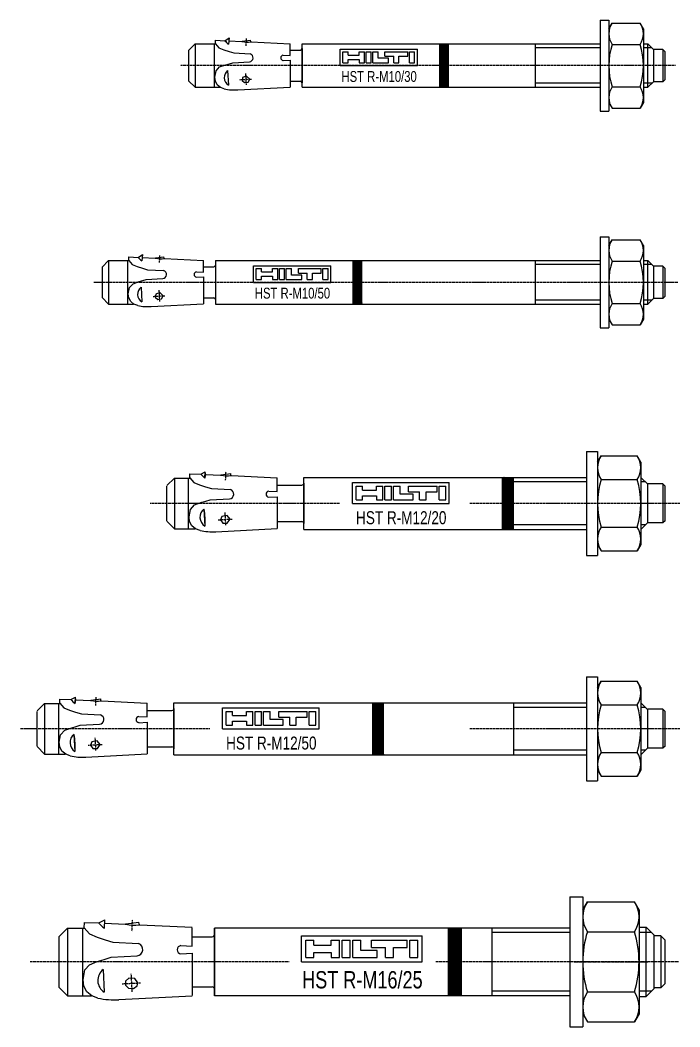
# Model space of a CAD drawing. Header units: millimetres. Extents: x 296 to 4896, y 152 to 3333.
# Drawn here: x 4160.1 to 4312.4, y 1533.7 to 1766 of the extents above; entities that cross this region are included whole.
import ezdxf
from ezdxf.enums import TextEntityAlignment as Align

# ---------------------------------------------------------------- set-up
doc = ezdxf.new("R2010")
doc.units = ezdxf.units.MM
doc.linetypes.add('CENTERLI', pattern=[1, 0.75, -0.0625, 0.125, -0.0625])
doc.linetypes.add('DASHED', pattern=[0.25, 0.15625, -0.09375])
for name, color, linetype in [('1', 1, 'DASHED'), ('10', 1, 'Continuous'), ('2', 3, 'Continuous'), ('3', 4, 'Continuous'), ('4', 2, 'Continuous'), ('951', 1, 'Continuous')]:
    doc.layers.add(name, color=color, linetype=linetype)
doc.styles.get("Standard").update_dxf_attribs({"font": 'arial.ttf'})

# ---------------------------------------------------------------- blocks, each defined once
blk = doc.blocks.new('HST R-M10-30')
at = {"layer": '1'}
for p, q in [((-96.71, 4.57), (-96.64, 6.23)), ((2.39, 0), (-111.91, 0)), ((-96.87, -1.78), (-96.73, -4.41)), ((-98.18, -3.24), (-95.45, -3.1))]:
    blk.add_line(p, q, dxfattribs=at)
at = {"layer": '1', "linetype": 'Continuous'}
blk.add_arc((-96.34, 11.79), 6.36, 258.4927, 276.2076, dxfattribs=at)
at = {"layer": '10'}
for p, q in [((-75.02, 0), (-75.02, 3.84)), ((-75.02, 3.84), (-57.18, 3.84)), ((-74.38, 0.64), (-74.38, 3.2)), ((-74.38, 3.2), (-73.18, 3.2)), ((-73.18, 2.45), (-73.18, 3.2)), ((-73.18, 2.45), (-70.62, 2.45)), ((-70.62, 3.2), (-69.41, 3.2)), ((-70.62, 2.45), (-70.62, 3.2)), ((-69.41, 0.64), (-69.41, 3.2)), ((-69.03, 3.2), (-67.83, 3.2)), ((-69.03, 0.64), (-69.03, 3.2)), ((-67.83, 0.64), (-67.83, 3.2)), ((-67.45, 3.2), (-66.25, 3.2)), ((-67.45, 0.64), (-67.45, 3.2)), ((-66.25, 1.69), (-66.25, 3.2)), ((-64.67, 3.2), (-59.4, 3.2)), ((-64.67, 2.15), (-64.67, 3.2)), ((-59.4, 2.15), (-59.4, 3.2)), ((-59.02, 3.2), (-57.82, 3.2)), ((-59.02, 0.64), (-59.02, 3.2)), ((-57.82, 0.64), (-57.82, 3.2)), ((-57.18, 0), (-57.18, 3.84)), ((-74.38, 0.64), (-73.18, 0.64)), ((-73.18, 0.64), (-73.18, 1.39)), ((-73.18, 1.39), (-70.62, 1.39)), ((-70.62, 1.39), (-70.62, 0.64)), ((-70.62, 0.64), (-69.41, 0.64)), ((-69.03, 0.64), (-67.83, 0.64)), ((-67.45, 0.64), (-63.84, 0.64)), ((-63.84, 1.69), (-66.25, 1.69)), ((-64.67, 2.15), (-62.63, 2.15)), ((-63.84, 0.64), (-63.84, 1.69)), ((-62.63, 0.64), (-62.63, 2.15)), ((-62.63, 0.64), (-61.43, 0.64)), ((-61.43, 0.64), (-61.43, 2.15)), ((-61.43, 2.15), (-59.4, 2.15)), ((-59.02, 0.64), (-57.82, 0.64)), ((-75.02, 0), (-57.18, 0))]:
    blk.add_line(p, q, dxfattribs=at)
at = {"layer": '2'}
for p, q in [((-14.98, 10.5), (-12.98, 10.5)), ((-14.98, 10.5), (-14.98, -10.5)), ((-12.98, 10.5), (-12.98, -10.5)), ((-12.98, 8.5), (-12.22, 9.82)), ((-12.22, 9.82), (-5.74, 9.82)), ((-4.98, 8.5), (-5.74, 9.82)), ((-4.98, 8.5), (-4.98, -8.5)), ((-108.5, 5), (-110, 3.5)), ((-108.5, 5), (-108.5, -5)), ((-108.5, 5), (-103.79, 5)), ((-104.01, -5), (-104.01, 5)), ((-103.81, 5.03), (-103.77, 5.85)), ((-103.77, 5.85), (-101.62, 5.75)), ((-101.62, 5.75), (-100.63, 6.41)), ((-100.63, 6.41), (-100.79, 4.96)), ((-100.71, 5.71), (-97.73, 5.57)), ((-97.61, 5.64), (-95.71, 5.88)), ((-95.67, 5.58), (-95.71, 5.88)), ((-95.55, 5.47), (-86.53, 5.05)), ((-86.53, 2.33), (-86.53, 5.03)), ((-83.8, 5), (-14.98, 5)), ((-83.8, -5), (-83.8, 5)), ((-52, -5), (-52, 5)), ((-50, -5), (-50, 5)), ((-30, 5), (-30, -5)), ((-12.22, 4.91), (-5.74, 4.91)), ((-4.98, 5), (-3.98, 5)), ((-3.98, 5), (-2.6, 3.62)), ((-3.98, -5), (-3.98, 5)), ((-110, 3.5), (-110, -3.5)), ((-99.53, 2.92), (-95.77, 2.72)), ((-88.21, 2.41), (-86.53, 2.33)), ((-86.53, 3.6), (-84.18, 3.6)), ((-83.8, 3.99), (-83.8, -3.99)), ((-0.5, 3.7), (-2.6, 3.7)), ((-2.6, -3.62), (-2.6, 3.62)), ((-0.5, 3.7), (-0.5, -3.7)), ((-0.5, 3.7), (0, 3.2)), ((0, -3.2), (0, 3.2)), ((-99.78, 0.68), (-95.96, 0.88)), ((-88.21, 1.19), (-86.53, 1.28)), ((-86.53, 1.28), (-86.53, -4.96)), ((-100.99, -1.13), (-100.82, -4.48)), ((-110, -3.5), (-108.5, -5)), ((-86.53, -3.6), (-84.18, -3.6)), ((-3.98, -5), (-2.6, -3.62)), ((-0.5, -3.7), (-2.6, -3.7)), ((0, -3.2), (-0.5, -3.7)), ((-108.5, -5), (-102.71, -5)), ((-98.65, -5.59), (-86.53, -4.96)), ((-83.8, -5), (-14.98, -5)), ((-12.22, -4.91), (-5.74, -4.91)), ((-4.98, -5), (-3.98, -5)), ((-12.98, -8.5), (-12.22, -9.82)), ((-4.98, -8.5), (-5.74, -9.82)), ((-14.98, -10.5), (-12.98, -10.5)), ((-12.22, -9.82), (-5.74, -9.82))]:
    blk.add_line(p, q, dxfattribs=at)
for points in [[(-103.81, 5.03), (-103.01, 4.14), (-101.88, 3.65), (-100.68, 3.28), (-99.53, 2.92)], [(-103.94, -2.64), (-103.67, -1.2), (-102.84, -0.31), (-101.44, 0.2), (-100.6, 0.44), (-99.78, 0.68)], [(-101.76, -5.37), (-102.64, -5.04), (-103.38, -4.42), (-103.82, -3.58), (-103.94, -2.64)]]:
    blk.add_lwpolyline(points, dxfattribs=at)
blk.add_lwpolyline([(-95.89, -3.12), (-96.63, -2.39), (-97.57, -2.77), (-97.66, -3.42), (-97.09, -3.91), (-96.25, -3.79)], close=True, dxfattribs=at)
for centre, radius, start, end in [((-8.64, 7.36), 4.34, 145.5615, 214.4385), ((-9.32, 7.36), 4.34, 325.5615, 34.4385), ((-97.79, 9), 5.03, 220.2631, 233.3507), ((-97.72, 5.69), 0.126, 267.3502, 334.0901), ((-95.55, 5.59), 0.126, 187.3502, 267.3502), ((3.24, 0), 16.22, 162.383, 197.617), ((-21.2, 0), 16.22, 342.383, 17.617), ((-96.06, 1.82), 0.945, 276.1253, 72.1482), ((-88.12, 1.8), 0.618, 98.5979, 261.4021), ((-84.18, 3.99), 0.383, 270, 0), ((-99.73, -2.74), 2.05, 128.033, 237.967), ((-84.18, -3.99), 0.383, 0, 90), ((-99.31, 6.89), 12.5, 258.7007, 273), ((-8.64, -7.36), 4.34, 145.5615, 214.4385), ((-9.32, -7.36), 4.34, 325.5615, 34.4385)]:
    blk.add_arc(centre, radius, start, end, dxfattribs=at)
at = {"layer": '4'}
for p, q in [((-50, 5), (-52, 3)), ((-52, 3.14), (-50.14, 5)), ((-50.29, 5), (-52, 3.29)), ((-52, 3.43), (-50.43, 5)), ((-50.57, 5), (-52, 3.57)), ((-52, 3.71), (-50.71, 5)), ((-50.85, 5), (-52, 3.85)), ((-52, 3.99), (-50.99, 5)), ((-51.13, 5), (-52, 4.13)), ((-52, 4.28), (-51.28, 5)), ((-51.42, 5), (-52, 4.42)), ((-52, 4.56), (-51.56, 5)), ((-51.7, 5), (-52, 4.7)), ((-52, 4.84), (-51.84, 5)), ((-51.98, 5), (-52, 4.98)), ((-52, 2.86), (-50, 4.86)), ((-50, 4.72), (-52, 2.72)), ((-52, 2.58), (-50, 4.58)), ((-50, 4.44), (-52, 2.44)), ((-52, 2.3), (-50, 4.3)), ((-50, 4.15), (-52, 2.15)), ((-52, 2.01), (-50, 4.01)), ((-50, 3.87), (-52, 1.87)), ((-52, 1.73), (-50, 3.73)), ((-50, 3.59), (-52, 1.59)), ((-52, 1.45), (-50, 3.45)), ((-50, 3.31), (-52, 1.31)), ((-52, 1.16), (-50, 3.16)), ((-50, 3.02), (-52, 1.02)), ((-52, 0.88), (-50, 2.88)), ((-50, 2.74), (-52, 0.74)), ((-52, 0.6), (-50, 2.6)), ((-50, 2.46), (-52, 0.46)), ((-52, 0.32), (-50, 2.32)), ((-50, 2.17), (-52, 0.17)), ((-52, 0.03), (-50, 2.03)), ((-50, 1.89), (-52, -0.11)), ((-52, -0.25), (-50, 1.75)), ((-50, 1.61), (-52, -0.39)), ((-52, -0.53), (-50, 1.47)), ((-50, 1.33), (-52, -0.67)), ((-52, -0.82), (-50, 1.18)), ((-50, 1.04), (-52, -0.96)), ((-52, -1.1), (-50, 0.9)), ((-50, 0.76), (-52, -1.24)), ((-52, -1.38), (-50, 0.62)), ((-50, 0.48), (-52, -1.52)), ((-52, -1.66), (-50, 0.34)), ((-50, 0.19), (-52, -1.81)), ((-52, -1.95), (-50, 0.05)), ((-50, -0.09), (-52, -2.09)), ((-52, -2.23), (-50, -0.23)), ((-50, -0.37), (-52, -2.37)), ((-52, -2.51), (-50, -0.51)), ((-50, -0.65), (-52, -2.65)), ((-52, -2.8), (-50, -0.8)), ((-50, -0.94), (-52, -2.94)), ((-52, -3.08), (-50, -1.08)), ((-50, -1.22), (-52, -3.22)), ((-52, -3.36), (-50, -1.36)), ((-50, -1.5), (-52, -3.5)), ((-52, -3.64), (-50, -1.64)), ((-50, -1.79), (-52, -3.79)), ((-52, -3.93), (-50, -1.93)), ((-50, -2.07), (-52, -4.07)), ((-52, -4.21), (-50, -2.21)), ((-50, -2.35), (-52, -4.35)), ((-52, -4.49), (-50, -2.49)), ((-50, -2.63), (-52, -4.63)), ((-52, -4.78), (-50, -2.78)), ((-50, -2.92), (-52, -4.92)), ((-51.94, -5), (-50, -3.06)), ((-50, -3.2), (-51.8, -5)), ((-51.66, -5), (-50, -3.34)), ((-50, -3.48), (-51.52, -5)), ((-51.38, -5), (-50, -3.62)), ((-50, -3.76), (-51.24, -5)), ((-51.09, -5), (-50, -3.91)), ((-50, -4.05), (-50.95, -5)), ((-50.81, -5), (-50, -4.19)), ((-50, -4.33), (-50.67, -5)), ((-50.53, -5), (-50, -4.47)), ((-50, -4.61), (-50.39, -5)), ((-50.25, -5), (-50, -4.75)), ((-50, -4.9), (-50.1, -5))]:
    blk.add_line(p, q, dxfattribs=at)
at = {"layer": '951'}
for p, q in [((-14.98, 4.08), (-30, 4.08)), ((-3.06, 4.08), (-4.98, 4.08)), ((-14.98, -4.08), (-30, -4.08)), ((-3.06, -4.08), (-4.98, -4.08))]:
    blk.add_line(p, q, dxfattribs=at)
at = {"layer": '3', "width": 0.746789}
blk.add_text('HST R-M10/30', height=2.5, dxfattribs=at).set_placement((-66.02, -3.75), align=Align.CENTER)
blk = doc.blocks.new('HST R-M10-50')
at = {"layer": '1'}
for p, q in [((-116.71, 4.57), (-116.64, 6.23)), ((2.99, 0), (-131.91, 0)), ((-116.87, -1.78), (-116.73, -4.41)), ((-118.18, -3.24), (-115.45, -3.1))]:
    blk.add_line(p, q, dxfattribs=at)
at = {"layer": '1', "linetype": 'Continuous'}
blk.add_arc((-116.34, 11.79), 6.36, 258.4927, 276.2076, dxfattribs=at)
at = {"layer": '10'}
for p, q in [((-95.02, 0), (-95.02, 3.84)), ((-95.02, 3.84), (-77.18, 3.84)), ((-94.38, 0.64), (-94.38, 3.2)), ((-94.38, 3.2), (-93.18, 3.2)), ((-93.18, 2.45), (-93.18, 3.2)), ((-93.18, 2.45), (-90.62, 2.45)), ((-90.62, 3.2), (-89.41, 3.2)), ((-90.62, 2.45), (-90.62, 3.2)), ((-89.41, 0.64), (-89.41, 3.2)), ((-89.03, 3.2), (-87.83, 3.2)), ((-89.03, 0.64), (-89.03, 3.2)), ((-87.83, 0.64), (-87.83, 3.2)), ((-87.45, 3.2), (-86.25, 3.2)), ((-87.45, 0.64), (-87.45, 3.2)), ((-86.25, 1.69), (-86.25, 3.2)), ((-84.67, 3.2), (-79.4, 3.2)), ((-84.67, 2.15), (-84.67, 3.2)), ((-79.4, 2.15), (-79.4, 3.2)), ((-79.02, 3.2), (-77.82, 3.2)), ((-79.02, 0.64), (-79.02, 3.2)), ((-77.82, 0.64), (-77.82, 3.2)), ((-77.18, 0), (-77.18, 3.84)), ((-95.02, 0), (-77.18, 0)), ((-94.38, 0.64), (-93.18, 0.64)), ((-93.18, 0.64), (-93.18, 1.39)), ((-93.18, 1.39), (-90.62, 1.39)), ((-90.62, 1.39), (-90.62, 0.64)), ((-90.62, 0.64), (-89.41, 0.64)), ((-89.03, 0.64), (-87.83, 0.64)), ((-87.45, 0.64), (-83.84, 0.64)), ((-83.84, 1.69), (-86.25, 1.69)), ((-84.67, 2.15), (-82.63, 2.15)), ((-83.84, 0.64), (-83.84, 1.69)), ((-82.63, 0.64), (-82.63, 2.15)), ((-82.63, 0.64), (-81.43, 0.64)), ((-81.43, 0.64), (-81.43, 2.15)), ((-81.43, 2.15), (-79.4, 2.15)), ((-79.02, 0.64), (-77.82, 0.64))]:
    blk.add_line(p, q, dxfattribs=at)
at = {"layer": '2'}
for p, q in [((-14.98, 10.5), (-12.98, 10.5)), ((-14.98, 10.5), (-14.98, -10.5)), ((-12.98, 10.5), (-12.98, -10.5)), ((-12.98, 8.5), (-12.22, 9.82)), ((-12.22, 9.82), (-5.74, 9.82)), ((-4.98, 8.5), (-5.74, 9.82)), ((-4.98, 8.5), (-4.98, -8.5)), ((-128.5, 5), (-130, 3.5)), ((-128.5, 5), (-128.5, -5)), ((-128.5, 5), (-123.79, 5)), ((-124.01, -5), (-124.01, 5)), ((-123.81, 5.03), (-123.77, 5.85)), ((-123.77, 5.85), (-121.62, 5.75)), ((-121.62, 5.75), (-120.63, 6.41)), ((-120.63, 6.41), (-120.79, 4.96)), ((-120.71, 5.71), (-117.73, 5.57)), ((-117.61, 5.64), (-115.71, 5.88)), ((-115.67, 5.58), (-115.71, 5.88)), ((-115.55, 5.47), (-106.53, 5.05)), ((-106.53, 2.33), (-106.53, 5.03)), ((-103.8, 5), (-14.98, 5)), ((-103.8, 5), (-103.8, -5)), ((-72, -5), (-72, 5)), ((-70, -5), (-70, 5)), ((-30, 5), (-30, -5)), ((-12.22, 4.91), (-5.74, 4.91)), ((-4.98, 5), (-3.98, 5)), ((-3.98, 5), (-2.6, 3.62)), ((-3.98, -5), (-3.98, 5)), ((-130, 3.5), (-130, -3.5)), ((-119.53, 2.92), (-115.77, 2.72)), ((-108.21, 2.41), (-106.53, 2.33)), ((-106.53, 3.6), (-104.18, 3.6)), ((-0.5, 3.7), (-2.6, 3.7)), ((-2.6, -3.62), (-2.6, 3.62)), ((-0.5, 3.7), (-0.5, -3.7)), ((-0.5, 3.7), (0, 3.2)), ((0, -3.2), (0, 3.2)), ((-119.78, 0.68), (-115.96, 0.88)), ((-108.21, 1.19), (-106.53, 1.28)), ((-106.53, 1.28), (-106.53, -4.96)), ((-120.99, -1.13), (-120.82, -4.48)), ((-130, -3.5), (-128.5, -5)), ((-106.53, -3.6), (-104.18, -3.6)), ((-3.98, -5), (-2.6, -3.62)), ((-0.5, -3.7), (-2.6, -3.7)), ((0, -3.2), (-0.5, -3.7)), ((-128.5, -5), (-122.71, -5)), ((-118.65, -5.59), (-106.53, -4.96)), ((-103.8, -5), (-14.98, -5)), ((-12.22, -4.91), (-5.74, -4.91)), ((-4.98, -5), (-3.98, -5)), ((-12.98, -8.5), (-12.22, -9.82)), ((-4.98, -8.5), (-5.74, -9.82)), ((-14.98, -10.5), (-12.98, -10.5)), ((-12.22, -9.82), (-5.74, -9.82))]:
    blk.add_line(p, q, dxfattribs=at)
for points in [[(-123.81, 5.03), (-123.01, 4.14), (-121.88, 3.65), (-120.68, 3.28), (-119.53, 2.92)], [(-123.94, -2.64), (-123.67, -1.2), (-122.84, -0.31), (-121.44, 0.2), (-120.6, 0.44), (-119.78, 0.68)], [(-121.76, -5.37), (-122.64, -5.04), (-123.38, -4.42), (-123.82, -3.58), (-123.94, -2.64)]]:
    blk.add_lwpolyline(points, dxfattribs=at)
blk.add_lwpolyline([(-115.86, -3.12), (-116.62, -2.37), (-117.6, -2.76), (-117.69, -3.43), (-117.1, -3.94), (-116.23, -3.81)], close=True, dxfattribs=at)
for centre, radius, start, end in [((-8.64, 7.36), 4.34, 145.5615, 214.4385), ((-9.32, 7.36), 4.34, 325.5615, 34.4385), ((-117.79, 9), 5.03, 220.2631, 233.3507), ((-117.72, 5.69), 0.126, 267.3502, 334.0901), ((-115.55, 5.59), 0.126, 187.3502, 267.3502), ((3.24, 0), 16.22, 162.383, 197.617), ((-21.2, 0), 16.22, 342.383, 17.617), ((-116.06, 1.82), 0.945, 276.1253, 72.1482), ((-108.12, 1.8), 0.618, 98.5979, 261.4021), ((-104.18, 3.99), 0.383, 270, 0), ((-119.73, -2.74), 2.05, 128.033, 237.967), ((-104.18, -3.99), 0.383, 0, 90), ((-119.31, 6.89), 12.5, 258.7007, 273), ((-8.64, -7.36), 4.34, 145.5615, 214.4385), ((-9.32, -7.36), 4.34, 325.5615, 34.4385)]:
    blk.add_arc(centre, radius, start, end, dxfattribs=at)
at = {"layer": '4'}
for p, q in [((-70, 5), (-72, 3)), ((-72, 3.14), (-70.14, 5)), ((-70.29, 5), (-72, 3.29)), ((-72, 3.43), (-70.43, 5)), ((-70.57, 5), (-72, 3.57)), ((-72, 3.71), (-70.71, 5)), ((-70.85, 5), (-72, 3.85)), ((-72, 3.99), (-70.99, 5)), ((-71.13, 5), (-72, 4.13)), ((-72, 4.28), (-71.28, 5)), ((-71.42, 5), (-72, 4.42)), ((-72, 4.56), (-71.56, 5)), ((-71.7, 5), (-72, 4.7)), ((-72, 4.84), (-71.84, 5)), ((-71.98, 5), (-72, 4.98)), ((-72, 2.86), (-70, 4.86)), ((-70, 4.72), (-72, 2.72)), ((-72, 2.58), (-70, 4.58)), ((-70, 4.44), (-72, 2.44)), ((-72, 2.3), (-70, 4.3)), ((-70, 4.15), (-72, 2.15)), ((-72, 2.01), (-70, 4.01)), ((-70, 3.87), (-72, 1.87)), ((-72, 1.73), (-70, 3.73)), ((-70, 3.59), (-72, 1.59)), ((-72, 1.45), (-70, 3.45)), ((-70, 3.31), (-72, 1.31)), ((-72, 1.16), (-70, 3.16)), ((-70, 3.02), (-72, 1.02)), ((-72, 0.88), (-70, 2.88)), ((-70, 2.74), (-72, 0.74)), ((-72, 0.6), (-70, 2.6)), ((-70, 2.46), (-72, 0.46)), ((-72, 0.32), (-70, 2.32)), ((-70, 2.17), (-72, 0.17)), ((-72, 0.03), (-70, 2.03)), ((-70, 1.89), (-72, -0.11)), ((-72, -0.25), (-70, 1.75)), ((-70, 1.61), (-72, -0.39)), ((-72, -0.53), (-70, 1.47)), ((-70, 1.33), (-72, -0.67)), ((-72, -0.82), (-70, 1.18)), ((-70, 1.04), (-72, -0.96)), ((-72, -1.1), (-70, 0.9)), ((-70, 0.76), (-72, -1.24)), ((-72, -1.38), (-70, 0.62)), ((-70, 0.48), (-72, -1.52)), ((-72, -1.66), (-70, 0.34)), ((-70, 0.19), (-72, -1.81)), ((-72, -1.95), (-70, 0.05)), ((-70, -0.09), (-72, -2.09)), ((-72, -2.23), (-70, -0.23)), ((-70, -0.37), (-72, -2.37)), ((-72, -2.51), (-70, -0.51)), ((-70, -0.65), (-72, -2.65)), ((-72, -2.8), (-70, -0.8)), ((-70, -0.94), (-72, -2.94)), ((-72, -3.08), (-70, -1.08)), ((-70, -1.22), (-72, -3.22)), ((-72, -3.36), (-70, -1.36)), ((-70, -1.5), (-72, -3.5)), ((-72, -3.64), (-70, -1.64)), ((-70, -1.79), (-72, -3.79)), ((-72, -3.93), (-70, -1.93)), ((-70, -2.07), (-72, -4.07)), ((-72, -4.21), (-70, -2.21)), ((-70, -2.35), (-72, -4.35)), ((-72, -4.49), (-70, -2.49)), ((-70, -2.63), (-72, -4.63)), ((-72, -4.78), (-70, -2.78)), ((-70, -2.92), (-72, -4.92)), ((-71.94, -5), (-70, -3.06)), ((-70, -3.2), (-71.8, -5)), ((-71.66, -5), (-70, -3.34)), ((-70, -3.48), (-71.52, -5)), ((-71.38, -5), (-70, -3.62)), ((-70, -3.76), (-71.24, -5)), ((-71.09, -5), (-70, -3.91)), ((-70, -4.05), (-70.95, -5)), ((-70.81, -5), (-70, -4.19)), ((-70, -4.33), (-70.67, -5)), ((-70.53, -5), (-70, -4.47)), ((-70, -4.61), (-70.39, -5)), ((-70.25, -5), (-70, -4.75)), ((-70, -4.9), (-70.1, -5))]:
    blk.add_line(p, q, dxfattribs=at)
at = {"layer": '951'}
for p, q in [((-14.98, 4.08), (-30, 4.08)), ((-3.06, 4.08), (-4.98, 4.08)), ((-14.98, -4.08), (-30, -4.08)), ((-3.06, -4.08), (-4.98, -4.08))]:
    blk.add_line(p, q, dxfattribs=at)
at = {"layer": '3', "width": 0.746789}
blk.add_text('HST R-M10/50', height=2.5, dxfattribs=at).set_placement((-86.02, -3.75), align=Align.CENTER)
blk = doc.blocks.new('HST R-M12-20')
at = {"layer": '1'}
for p, q in [((-101.46, 5.35), (-101.37, 7.29)), ((-75.14, 0), (-118.91, 0)), ((3.42, 0), (-45.09, 0)), ((-101.64, -2.09), (-101.48, -5.16)), ((-103.17, -3.79), (-99.98, -3.62))]:
    blk.add_line(p, q, dxfattribs=at)
at = {"layer": '1', "linetype": 'Continuous'}
blk.add_arc((-101.03, 13.8), 7.44, 258.4927, 276.2076, dxfattribs=at)
at = {"layer": '10'}
for p, q in [((-72.15, 4.8), (-49.84, 4.8)), ((-72.15, 0), (-72.15, 4.8)), ((-49.84, 0), (-49.84, 4.8)), ((-71.35, 4), (-69.84, 4)), ((-71.35, 0.8), (-71.35, 4)), ((-69.84, 3.06), (-69.84, 4)), ((-69.84, 3.06), (-66.64, 3.06)), ((-66.64, 3.06), (-66.64, 4)), ((-66.64, 4), (-65.14, 4)), ((-65.14, 0.8), (-65.14, 4)), ((-64.67, 0.8), (-64.67, 4)), ((-64.67, 4), (-63.16, 4)), ((-63.16, 0.8), (-63.16, 4)), ((-62.69, 0.8), (-62.69, 4)), ((-62.69, 4), (-61.19, 4)), ((-61.19, 2.12), (-61.19, 4)), ((-59.21, 2.68), (-59.21, 4)), ((-59.21, 4), (-52.62, 4)), ((-59.21, 2.68), (-56.67, 2.68)), ((-56.67, 0.8), (-56.67, 2.68)), ((-55.16, 2.68), (-52.62, 2.68)), ((-55.16, 0.8), (-55.16, 2.68)), ((-52.62, 2.68), (-52.62, 4)), ((-52.15, 0.8), (-52.15, 4)), ((-52.15, 4), (-50.64, 4)), ((-50.64, 0.8), (-50.64, 4)), ((-72.15, 0), (-49.84, 0)), ((-71.35, 0.8), (-69.84, 0.8)), ((-69.84, 1.74), (-66.64, 1.74)), ((-69.84, 0.8), (-69.84, 1.74)), ((-66.64, 1.74), (-66.64, 0.8)), ((-66.64, 0.8), (-65.14, 0.8)), ((-64.67, 0.8), (-63.16, 0.8)), ((-62.69, 0.8), (-58.17, 0.8)), ((-58.17, 2.12), (-61.19, 2.12)), ((-58.17, 0.8), (-58.17, 2.12)), ((-56.67, 0.8), (-55.16, 0.8)), ((-52.15, 0.8), (-50.64, 0.8))]:
    blk.add_line(p, q, dxfattribs=at)
at = {"layer": '2'}
for p, q in [((-18.11, 12), (-15.61, 12)), ((-18.11, 12), (-18.11, -12)), ((-15.61, 12), (-15.61, -12)), ((-15.61, 9.5), (-14.76, 10.97)), ((-14.76, 10.97), (-6.46, 10.97)), ((-5.61, 9.5), (-6.46, 10.97)), ((-5.61, 9.5), (-5.61, -9.5)), ((-107.2, 6.72), (-106.16, 7.27)), ((-106.23, 5.81), (-106.16, 7.27)), ((-106.03, 6.67), (-106.16, 7.27)), ((-113.25, 5.85), (-115, 4.09)), ((-113.25, 5.85), (-109.74, 5.85)), ((-113.25, 5.85), (-113.25, -5.85)), ((-110, -5.85), (-110, 5.85)), ((-109.76, 5.89), (-109.71, 6.84)), ((-109.71, 6.84), (-107.2, 6.72)), ((-106.23, 5.81), (-106.03, 6.67)), ((-106.03, 6.67), (-102.65, 6.51)), ((-102.51, 6.6), (-100.28, 6.88)), ((-100.24, 6.52), (-100.28, 6.88)), ((-100.1, 6.4), (-89.55, 5.91)), ((-89.55, 2.72), (-89.55, 5.89)), ((-83.4, -6), (-83.4, 6)), ((-83.4, 6), (-18.11, 6)), ((-83.4, 4.66), (-83.4, -4.66)), ((-37.5, -6), (-37.5, 6)), ((-35, -6), (-35, 6)), ((-14.76, 5.49), (-6.46, 5.49)), ((-5.61, 6), (-4, 4.39)), ((-115, -4), (-115, 4)), ((-104.75, 3.41), (-100.35, 3.18)), ((-91.51, 2.83), (-89.55, 2.72)), ((-89.55, 4.22), (-83.85, 4.22)), ((-0.5, 4.5), (-4, 4.5)), ((-4, -4.39), (-4, 4.39)), ((-0.5, 4.5), (0, 4)), ((-0.5, 4.5), (-0.5, -4.5)), ((0, -4), (0, 4)), ((-105.04, 0.8), (-100.57, 1.03)), ((-91.51, 1.39), (-89.55, 1.5)), ((-89.55, 1.5), (-89.55, -5.8)), ((-106.47, -1.32), (-106.26, -5.24)), ((-115, -4.09), (-113.25, -5.85)), ((-89.55, -4.22), (-83.85, -4.22)), ((-5.61, -6), (-4, -4.39)), ((-0.5, -4.5), (-4, -4.5)), ((0, -4), (-0.5, -4.5)), ((-113.25, -5.85), (-108.48, -5.85)), ((-103.73, -6.54), (-89.55, -5.8)), ((-83.4, -6), (-18.11, -6)), ((-14.76, -5.49), (-6.46, -5.49)), ((-15.61, -9.5), (-14.76, -10.97)), ((-14.76, -10.97), (-6.46, -10.97)), ((-5.61, -9.5), (-6.46, -10.97)), ((-18.11, -12), (-15.61, -12))]:
    blk.add_line(p, q, dxfattribs=at)
for points in [[(-109.76, 5.89), (-108.83, 4.85), (-107.5, 4.27), (-106.1, 3.84), (-104.75, 3.41)], [(-109.91, -3.09), (-109.6, -1.4), (-108.62, -0.36), (-106.98, 0.24), (-106, 0.51), (-105.04, 0.8)], [(-107.36, -6.28), (-108.39, -5.9), (-109.26, -5.17), (-109.77, -4.19), (-109.91, -3.09)]]:
    blk.add_lwpolyline(points, dxfattribs=at)
blk.add_lwpolyline([(-100.42, -3.65), (-101.14, -2.79), (-102.36, -3.04), (-102.68, -3.78), (-102.13, -4.56), (-101.07, -4.59)], close=True, dxfattribs=at)
for centre, radius, start, end in [((-10.76, 8.23), 4.85, 145.5615, 214.4385), ((-10.46, 8.23), 4.85, 325.5615, 34.4385), ((-102.71, 10.53), 5.89, 220.2631, 233.3507), ((-102.64, 6.66), 0.147, 267.3502, 334.0901), ((-100.09, 6.54), 0.147, 187.3502, 267.3502), ((-83.85, 4.66), 0.449, 270, 0), ((2.52, 0), 18.13, 162.383, 197.617), ((-23.74, 0), 18.13, 342.383, 17.617), ((-100.69, 2.13), 1.11, 276.1253, 72.1482), ((-91.4, 2.11), 0.723, 98.5979, 261.4021), ((-104.99, -3.21), 2.39, 128.033, 237.967), ((-118.44, -3.91), 12.25, 353.798, 12.202), ((-83.85, -4.66), 0.449, 0, 90), ((-104.49, 8.06), 14.63, 258.7007, 273), ((-10.76, -8.23), 4.85, 145.5615, 214.4385), ((-10.46, -8.23), 4.85, 325.5615, 34.4385)]:
    blk.add_arc(centre, radius, start, end, dxfattribs=at)
at = {"layer": '4'}
for p, q in [((-37.5, 3.63), (-35.13, 6)), ((-35.27, 6), (-37.5, 3.77)), ((-37.5, 3.91), (-35.41, 6)), ((-35.56, 6), (-37.5, 4.06)), ((-37.5, 4.2), (-35.7, 6)), ((-35.84, 6), (-37.5, 4.34)), ((-37.5, 4.48), (-35.98, 6)), ((-36.12, 6), (-37.5, 4.62)), ((-37.5, 4.76), (-36.26, 6)), ((-36.4, 6), (-37.5, 4.9)), ((-37.5, 5.05), (-36.55, 6)), ((-36.69, 6), (-37.5, 5.19)), ((-37.5, 5.33), (-36.83, 6)), ((-36.97, 6), (-37.5, 5.47)), ((-37.5, 5.61), (-37.11, 6)), ((-37.25, 6), (-37.5, 5.75)), ((-37.5, 5.89), (-37.39, 6)), ((-35, 5.99), (-37.5, 3.49)), ((-37.5, 3.35), (-35, 5.85)), ((-35, 5.71), (-37.5, 3.21)), ((-37.5, 3.07), (-35, 5.57)), ((-35, 5.42), (-37.5, 2.92)), ((-37.5, 2.78), (-35, 5.28)), ((-35, 5.14), (-37.5, 2.64)), ((-37.5, 2.5), (-35, 5)), ((-35, 4.86), (-37.5, 2.36)), ((-37.5, 2.22), (-35, 4.72)), ((-35, 4.58), (-37.5, 2.08)), ((-37.5, 1.93), (-35, 4.43)), ((-35, 4.29), (-37.5, 1.79)), ((-37.5, 1.65), (-35, 4.15)), ((-35, 4.01), (-37.5, 1.51)), ((-37.5, 1.37), (-35, 3.87)), ((-35, 3.73), (-37.5, 1.23)), ((-37.5, 1.09), (-35, 3.59)), ((-35, 3.44), (-37.5, 0.94)), ((-37.5, 0.8), (-35, 3.3)), ((-35, 3.16), (-37.5, 0.66)), ((-37.5, 0.52), (-35, 3.02)), ((-35, 2.88), (-37.5, 0.38)), ((-37.5, 0.24), (-35, 2.74)), ((-35, 2.6), (-37.5, 0.1)), ((-37.5, -0.05), (-35, 2.45)), ((-35, 2.31), (-37.5, -0.19)), ((-37.5, -0.33), (-35, 2.17)), ((-35, 2.03), (-37.5, -0.47)), ((-37.5, -0.61), (-35, 1.89)), ((-35, 1.75), (-37.5, -0.75)), ((-37.5, -0.89), (-35, 1.61)), ((-35, 1.46), (-37.5, -1.04)), ((-37.5, -1.18), (-35, 1.32)), ((-35, 1.18), (-37.5, -1.32)), ((-37.5, -1.46), (-35, 1.04)), ((-35, 0.9), (-37.5, -1.6)), ((-37.5, -1.74), (-35, 0.76)), ((-35, 0.62), (-37.5, -1.88)), ((-37.5, -2.03), (-35, 0.47)), ((-35, 0.33), (-37.5, -2.17)), ((-37.5, -2.31), (-35, 0.19)), ((-35, 0.05), (-37.5, -2.45)), ((-37.5, -2.59), (-35, -0.09)), ((-35, -0.23), (-37.5, -2.73)), ((-37.5, -2.87), (-35, -0.37)), ((-35, -0.52), (-37.5, -3.02)), ((-37.5, -3.16), (-35, -0.66)), ((-35, -0.8), (-37.5, -3.3)), ((-37.5, -3.44), (-35, -0.94)), ((-35, -1.08), (-37.5, -3.58)), ((-37.5, -3.72), (-35, -1.22)), ((-35, -1.36), (-37.5, -3.86)), ((-37.5, -4.01), (-35, -1.51)), ((-35, -1.65), (-37.5, -4.15)), ((-37.5, -4.29), (-35, -1.79)), ((-35, -1.93), (-37.5, -4.43)), ((-37.5, -4.57), (-35, -2.07)), ((-35, -2.21), (-37.5, -4.71)), ((-37.5, -4.85), (-35, -2.35)), ((-35, -2.5), (-37.5, -5)), ((-37.5, -5.14), (-35, -2.64)), ((-35, -2.78), (-37.5, -5.28)), ((-37.5, -5.42), (-35, -2.92)), ((-35, -3.06), (-37.5, -5.56)), ((-37.5, -5.7), (-35, -3.2)), ((-35, -3.34), (-37.5, -5.84)), ((-37.5, -5.99), (-35, -3.49)), ((-35, -3.63), (-37.37, -6)), ((-37.23, -6), (-35, -3.77)), ((-35, -3.91), (-37.09, -6)), ((-36.95, -6), (-35, -4.05)), ((-35, -4.19), (-36.81, -6)), ((-36.67, -6), (-35, -4.33)), ((-35, -4.48), (-36.52, -6)), ((-36.38, -6), (-35, -4.62)), ((-35, -4.76), (-36.24, -6)), ((-36.1, -6), (-35, -4.9)), ((-35, -5.04), (-35.96, -6)), ((-35.82, -6), (-35, -5.18)), ((-35, -5.32), (-35.68, -6)), ((-35.53, -6), (-35, -5.47)), ((-35, -5.61), (-35.39, -6)), ((-35.25, -6), (-35, -5.75)), ((-35, -5.89), (-35.11, -6))]:
    blk.add_line(p, q, dxfattribs=at)
at = {"layer": '951'}
for p, q in [((-18.11, 4.93), (-35, 4.93)), ((-4.54, 4.93), (-5.61, 4.93)), ((-18.11, -4.93), (-35, -4.93)), ((-4.54, -4.93), (-5.61, -4.93))]:
    blk.add_line(p, q, dxfattribs=at)
at = {"layer": '3', "width": 0.746789}
blk.add_text('HST R-M12/20', height=3, dxfattribs=at).set_placement((-60.91, -4.81), align=Align.CENTER)
blk = doc.blocks.new('HST R-M12-50')
at = {"layer": '1'}
for p, q in [((-131.46, 5.35), (-131.37, 7.29)), ((-105.14, 0), (-148.91, 0)), ((3.42, 0), (-45.09, 0)), ((-131.64, -2.09), (-131.48, -5.16)), ((-133.17, -3.79), (-129.98, -3.62))]:
    blk.add_line(p, q, dxfattribs=at)
at = {"layer": '1', "linetype": 'Continuous'}
blk.add_arc((-131.03, 13.8), 7.44, 258.4927, 276.2076, dxfattribs=at)
at = {"layer": '10'}
for p, q in [((-102.15, 0), (-102.15, 4.8)), ((-102.15, 4.8), (-79.84, 4.8)), ((-79.84, 0), (-79.84, 4.8)), ((-101.35, 0.8), (-101.35, 4)), ((-101.35, 4), (-99.84, 4)), ((-99.84, 3.06), (-99.84, 4)), ((-99.84, 3.06), (-96.64, 3.06)), ((-96.64, 4), (-95.14, 4)), ((-96.64, 3.06), (-96.64, 4)), ((-95.14, 0.8), (-95.14, 4)), ((-94.67, 4), (-93.16, 4)), ((-94.67, 0.8), (-94.67, 4)), ((-93.16, 0.8), (-93.16, 4)), ((-92.69, 4), (-91.19, 4)), ((-92.69, 0.8), (-92.69, 4)), ((-91.19, 2.12), (-91.19, 4)), ((-89.21, 4), (-82.62, 4)), ((-89.21, 2.68), (-89.21, 4)), ((-89.21, 2.68), (-86.67, 2.68)), ((-86.67, 0.8), (-86.67, 2.68)), ((-85.16, 0.8), (-85.16, 2.68)), ((-85.16, 2.68), (-82.62, 2.68)), ((-82.62, 2.68), (-82.62, 4)), ((-82.15, 4), (-80.64, 4)), ((-82.15, 0.8), (-82.15, 4)), ((-80.64, 0.8), (-80.64, 4)), ((-102.15, 0), (-79.84, 0)), ((-101.35, 0.8), (-99.84, 0.8)), ((-99.84, 0.8), (-99.84, 1.74)), ((-99.84, 1.74), (-96.64, 1.74)), ((-96.64, 1.74), (-96.64, 0.8)), ((-96.64, 0.8), (-95.14, 0.8)), ((-94.67, 0.8), (-93.16, 0.8)), ((-92.69, 0.8), (-88.17, 0.8)), ((-88.17, 2.12), (-91.19, 2.12)), ((-88.17, 0.8), (-88.17, 2.12)), ((-86.67, 0.8), (-85.16, 0.8)), ((-82.15, 0.8), (-80.64, 0.8))]:
    blk.add_line(p, q, dxfattribs=at)
at = {"layer": '2'}
for p, q in [((-18.11, 12), (-18.11, -12)), ((-18.11, 12), (-15.61, 12)), ((-15.61, 12), (-15.61, -12)), ((-15.61, 9.5), (-14.76, 10.97)), ((-14.76, 10.97), (-6.46, 10.97)), ((-5.61, 9.5), (-6.46, 10.97)), ((-5.61, 9.5), (-5.61, -9.5)), ((-137.2, 6.72), (-136.16, 7.27)), ((-136.23, 5.81), (-136.16, 7.27)), ((-136.03, 6.67), (-136.16, 7.27)), ((-143.25, 5.85), (-145, 4.09)), ((-143.25, 5.85), (-143.25, -5.85)), ((-143.25, 5.85), (-139.74, 5.85)), ((-140, -5.85), (-140, 5.85)), ((-139.76, 5.89), (-139.71, 6.84)), ((-139.71, 6.84), (-137.2, 6.72)), ((-136.23, 5.81), (-136.03, 6.67)), ((-136.03, 6.67), (-132.65, 6.51)), ((-132.51, 6.6), (-130.28, 6.88)), ((-130.24, 6.52), (-130.28, 6.88)), ((-130.1, 6.4), (-119.55, 5.91)), ((-119.55, 2.72), (-119.55, 5.89)), ((-113.4, 6), (-18.11, 6)), ((-113.4, -6), (-113.4, 6)), ((-113.4, 4.66), (-113.4, -4.66)), ((-67.5, -6), (-67.5, 6)), ((-65, -6), (-65, 6)), ((-35, 6), (-35, -6)), ((-14.76, 5.49), (-6.46, 5.49)), ((-5.61, 6), (-4, 4.39)), ((-145, -4), (-145, 4)), ((-134.75, 3.41), (-130.35, 3.18)), ((-121.51, 2.83), (-119.55, 2.72)), ((-119.55, 4.22), (-113.85, 4.22)), ((-0.5, 4.5), (-4, 4.5)), ((-4, -4.39), (-4, 4.39)), ((-0.5, 4.5), (-0.5, -4.5)), ((-0.5, 4.5), (0, 4)), ((0, -4), (0, 4)), ((-135.04, 0.8), (-130.57, 1.03)), ((-121.51, 1.39), (-119.55, 1.5)), ((-119.55, 1.5), (-119.55, -5.8)), ((-136.47, -1.32), (-136.26, -5.24)), ((-145, -4.09), (-143.25, -5.85)), ((-119.55, -4.22), (-113.85, -4.22)), ((-5.61, -6), (-4, -4.39)), ((-0.5, -4.5), (-4, -4.5)), ((0, -4), (-0.5, -4.5)), ((-143.25, -5.85), (-138.48, -5.85)), ((-133.73, -6.54), (-119.55, -5.8)), ((-113.4, -6), (-18.11, -6)), ((-14.76, -5.49), (-6.46, -5.49)), ((-15.61, -9.5), (-14.76, -10.97)), ((-14.76, -10.97), (-6.46, -10.97)), ((-5.61, -9.5), (-6.46, -10.97)), ((-18.11, -12), (-15.61, -12))]:
    blk.add_line(p, q, dxfattribs=at)
for points in [[(-139.76, 5.89), (-138.83, 4.85), (-137.5, 4.27), (-136.1, 3.84), (-134.75, 3.41)], [(-139.91, -3.09), (-139.6, -1.4), (-138.62, -0.36), (-136.98, 0.24), (-136, 0.51), (-135.04, 0.8)], [(-137.36, -6.28), (-138.39, -5.9), (-139.26, -5.17), (-139.77, -4.19), (-139.91, -3.09)]]:
    blk.add_lwpolyline(points, dxfattribs=at)
blk.add_lwpolyline([(-130.44, -3.65), (-131.14, -2.8), (-132.35, -3.05), (-132.66, -3.78), (-132.12, -4.54), (-131.08, -4.57)], close=True, dxfattribs=at)
for centre, radius, start, end in [((-10.76, 8.23), 4.85, 145.5615, 214.4385), ((-10.46, 8.23), 4.85, 325.5615, 34.4385), ((-132.71, 10.53), 5.89, 220.2631, 233.3507), ((-132.64, 6.66), 0.147, 267.3502, 334.0901), ((-130.09, 6.54), 0.147, 187.3502, 267.3502), ((-113.85, 4.66), 0.449, 270, 0), ((2.52, 0), 18.13, 162.383, 197.617), ((-23.74, 0), 18.13, 342.383, 17.617), ((-130.69, 2.13), 1.11, 276.1253, 72.1482), ((-121.4, 2.11), 0.723, 98.5979, 261.4021), ((-134.99, -3.21), 2.39, 128.033, 237.967), ((-148.44, -3.91), 12.25, 353.798, 12.202), ((-113.85, -4.66), 0.449, 0, 90), ((-134.49, 8.06), 14.63, 258.7007, 273), ((-10.76, -8.23), 4.85, 145.5615, 214.4385), ((-10.46, -8.23), 4.85, 325.5615, 34.4385)]:
    blk.add_arc(centre, radius, start, end, dxfattribs=at)
at = {"layer": '4'}
for p, q in [((-67.5, 3.63), (-65.13, 6)), ((-65.27, 6), (-67.5, 3.77)), ((-67.5, 3.91), (-65.41, 6)), ((-65.56, 6), (-67.5, 4.06)), ((-67.5, 4.2), (-65.7, 6)), ((-65.84, 6), (-67.5, 4.34)), ((-67.5, 4.48), (-65.98, 6)), ((-66.12, 6), (-67.5, 4.62)), ((-67.5, 4.76), (-66.26, 6)), ((-66.4, 6), (-67.5, 4.9)), ((-67.5, 5.05), (-66.55, 6)), ((-66.69, 6), (-67.5, 5.19)), ((-67.5, 5.33), (-66.83, 6)), ((-66.97, 6), (-67.5, 5.47)), ((-67.5, 5.61), (-67.11, 6)), ((-67.25, 6), (-67.5, 5.75)), ((-67.5, 5.89), (-67.39, 6)), ((-65, 5.99), (-67.5, 3.49)), ((-67.5, 3.35), (-65, 5.85)), ((-65, 5.71), (-67.5, 3.21)), ((-67.5, 3.07), (-65, 5.57)), ((-65, 5.42), (-67.5, 2.92)), ((-67.5, 2.78), (-65, 5.28)), ((-65, 5.14), (-67.5, 2.64)), ((-67.5, 2.5), (-65, 5)), ((-65, 4.86), (-67.5, 2.36)), ((-67.5, 2.22), (-65, 4.72)), ((-65, 4.58), (-67.5, 2.08)), ((-67.5, 1.93), (-65, 4.43)), ((-65, 4.29), (-67.5, 1.79)), ((-67.5, 1.65), (-65, 4.15)), ((-65, 4.01), (-67.5, 1.51)), ((-67.5, 1.37), (-65, 3.87)), ((-65, 3.73), (-67.5, 1.23)), ((-67.5, 1.09), (-65, 3.59)), ((-65, 3.44), (-67.5, 0.94)), ((-67.5, 0.8), (-65, 3.3)), ((-65, 3.16), (-67.5, 0.66)), ((-67.5, 0.52), (-65, 3.02)), ((-65, 2.88), (-67.5, 0.38)), ((-67.5, 0.24), (-65, 2.74)), ((-65, 2.6), (-67.5, 0.1)), ((-67.5, -0.05), (-65, 2.45)), ((-65, 2.31), (-67.5, -0.19)), ((-67.5, -0.33), (-65, 2.17)), ((-65, 2.03), (-67.5, -0.47)), ((-67.5, -0.61), (-65, 1.89)), ((-65, 1.75), (-67.5, -0.75)), ((-67.5, -0.89), (-65, 1.61)), ((-65, 1.46), (-67.5, -1.04)), ((-67.5, -1.18), (-65, 1.32)), ((-65, 1.18), (-67.5, -1.32)), ((-67.5, -1.46), (-65, 1.04)), ((-65, 0.9), (-67.5, -1.6)), ((-67.5, -1.74), (-65, 0.76)), ((-65, 0.62), (-67.5, -1.88)), ((-67.5, -2.03), (-65, 0.47)), ((-65, 0.33), (-67.5, -2.17)), ((-67.5, -2.31), (-65, 0.19)), ((-65, 0.05), (-67.5, -2.45)), ((-67.5, -2.59), (-65, -0.09)), ((-65, -0.23), (-67.5, -2.73)), ((-67.5, -2.87), (-65, -0.37)), ((-65, -0.52), (-67.5, -3.02)), ((-67.5, -3.16), (-65, -0.66)), ((-65, -0.8), (-67.5, -3.3)), ((-67.5, -3.44), (-65, -0.94)), ((-65, -1.08), (-67.5, -3.58)), ((-67.5, -3.72), (-65, -1.22)), ((-65, -1.36), (-67.5, -3.86)), ((-67.5, -4.01), (-65, -1.51)), ((-65, -1.65), (-67.5, -4.15)), ((-67.5, -4.29), (-65, -1.79)), ((-65, -1.93), (-67.5, -4.43)), ((-67.5, -4.57), (-65, -2.07)), ((-65, -2.21), (-67.5, -4.71)), ((-67.5, -4.85), (-65, -2.35)), ((-65, -2.5), (-67.5, -5)), ((-67.5, -5.14), (-65, -2.64)), ((-65, -2.78), (-67.5, -5.28)), ((-67.5, -5.42), (-65, -2.92)), ((-65, -3.06), (-67.5, -5.56)), ((-67.5, -5.7), (-65, -3.2)), ((-65, -3.34), (-67.5, -5.84)), ((-67.5, -5.99), (-65, -3.49)), ((-65, -3.63), (-67.37, -6)), ((-67.23, -6), (-65, -3.77)), ((-65, -3.91), (-67.09, -6)), ((-66.95, -6), (-65, -4.05)), ((-65, -4.19), (-66.81, -6)), ((-66.67, -6), (-65, -4.33)), ((-65, -4.48), (-66.52, -6)), ((-66.38, -6), (-65, -4.62)), ((-65, -4.76), (-66.24, -6)), ((-66.1, -6), (-65, -4.9)), ((-65, -5.04), (-65.96, -6)), ((-65.82, -6), (-65, -5.18)), ((-65, -5.32), (-65.68, -6)), ((-65.53, -6), (-65, -5.47)), ((-65, -5.61), (-65.39, -6)), ((-65.25, -6), (-65, -5.75)), ((-65, -5.89), (-65.11, -6))]:
    blk.add_line(p, q, dxfattribs=at)
at = {"layer": '951'}
for p, q in [((-18.11, 4.93), (-35, 4.93)), ((-4.54, 4.93), (-5.61, 4.93)), ((-18.11, -4.93), (-35, -4.93)), ((-4.54, -4.93), (-5.61, -4.93))]:
    blk.add_line(p, q, dxfattribs=at)
at = {"layer": '3', "width": 0.747083}
blk.add_text('HST R-M12/50', height=3, dxfattribs=at).set_placement((-90.91, -4.81), align=Align.CENTER)
blk = doc.blocks.new('HST R-M16-25')
at = {"layer": '1'}
for p, q in [((-123.08, 7.13), (-122.96, 9.72)), ((-86.82, 0), (-146.62, 0)), ((3.07, 0), (-53.03, 0)), ((-123.32, -2.78), (-123.1, -6.88)), ((-125.36, -5.05), (-121.1, -4.83))]:
    blk.add_line(p, q, dxfattribs=at)
at = {"layer": '1', "linetype": 'Continuous'}
blk.add_arc((-122.5, 18.4), 9.92, 258.4927, 276.2076, dxfattribs=at)
at = {"layer": '10'}
for p, q in [((-83.94, 6), (-56.06, 6)), ((-83.94, 0), (-83.94, 6)), ((-82.94, 5), (-81.06, 5)), ((-82.94, 1), (-82.94, 5)), ((-81.06, 3.82), (-81.06, 5)), ((-77.06, 3.82), (-77.06, 5)), ((-77.06, 5), (-75.17, 5)), ((-75.17, 1), (-75.17, 5)), ((-74.58, 1), (-74.58, 5)), ((-74.58, 5), (-72.7, 5)), ((-72.7, 1), (-72.7, 5)), ((-72.11, 1), (-72.11, 5)), ((-72.11, 5), (-70.23, 5)), ((-70.23, 2.65), (-70.23, 5)), ((-67.76, 3.35), (-67.76, 5)), ((-67.76, 5), (-59.53, 5)), ((-59.53, 3.35), (-59.53, 5)), ((-58.94, 1), (-58.94, 5)), ((-58.94, 5), (-57.06, 5)), ((-57.06, 1), (-57.06, 5)), ((-56.06, 0), (-56.06, 6)), ((-81.06, 3.82), (-77.06, 3.82)), ((-66.47, 2.65), (-70.23, 2.65)), ((-67.76, 3.35), (-64.58, 3.35)), ((-66.47, 1), (-66.47, 2.65)), ((-64.58, 1), (-64.58, 3.35)), ((-62.7, 3.35), (-59.53, 3.35)), ((-62.7, 1), (-62.7, 3.35)), ((-83.94, 0), (-56.06, 0)), ((-82.94, 1), (-81.06, 1)), ((-81.06, 2.18), (-77.06, 2.18)), ((-81.06, 1), (-81.06, 2.18)), ((-77.06, 2.18), (-77.06, 1)), ((-77.06, 1), (-75.17, 1)), ((-74.58, 1), (-72.7, 1)), ((-72.11, 1), (-66.47, 1)), ((-64.58, 1), (-62.7, 1)), ((-58.94, 1), (-57.06, 1))]:
    blk.add_line(p, q, dxfattribs=at)
at = {"layer": '2'}
for p, q in [((-22, 15), (-19, 15)), ((-22, 15), (-22, -15)), ((-19, 15), (-19, -15)), ((-19, 12), (-17.93, 13.86)), ((-17.93, 13.86), (-7.07, 13.86)), ((-6, 12), (-7.07, 13.86)), ((-6, 12), (-6, -12)), ((-130.74, 8.97), (-129.34, 9.69)), ((-129.43, 7.74), (-129.34, 9.69)), ((-138, 7.8), (-140, 5.8)), ((-138, 7.8), (-138, -7.8)), ((-138, 7.8), (-134.12, 7.8)), ((-134.46, -7.8), (-134.46, 7.8)), ((-134.15, 7.85), (-134.08, 9.12)), ((-134.08, 9.12), (-130.74, 8.97)), ((-129.38, 8.9), (-124.66, 8.68)), ((-124.48, 8.8), (-121.51, 9.18)), ((-121.45, 8.7), (-121.51, 9.18)), ((-121.26, 8.53), (-109.2, 7.97)), ((-109.2, 3.63), (-109.2, 7.85)), ((-22, 7.8), (-104, 7.8)), ((-104, 7.8), (-104, -7.8)), ((-104, -7.8), (-104, 7.8)), ((-50, -7.8), (-50, 7.8)), ((-47, -7.8), (-47, 7.8)), ((-40, 7.8), (-40, -7.8)), ((-6, 8), (-4.34, 8)), ((-4.34, -8), (-4.34, 8)), ((-4.34, 8), (-2.5, 6.16)), ((-140, 5.8), (-140, -5.8)), ((-109.2, 5.79), (-104.6, 5.79)), ((-17.93, 6.93), (-7.07, 6.93)), ((-2.5, -6.16), (-2.5, 6.16)), ((-1, 6), (-2.5, 6)), ((-1, 6), (0, 5)), ((-1, 6), (-1, -6)), ((0, -5), (0, 5)), ((-127.47, 4.55), (-121.6, 4.24)), ((-111.81, 3.77), (-109.2, 3.63)), ((-127.86, 1.06), (-121.9, 1.38)), ((-111.81, 1.86), (-109.2, 2)), ((-109.2, 2), (-109.2, -7.73)), ((-129.75, -1.77), (-129.48, -6.98)), ((-140, -5.8), (-138, -7.8)), ((-109.2, -5.79), (-104.6, -5.79)), ((-17.93, -6.93), (-7.07, -6.93)), ((-4.34, -8), (-2.5, -6.16)), ((-1, -6), (-2.5, -6)), ((0, -5), (-1, -6)), ((-138, -7.8), (-132.44, -7.8)), ((-126.1, -8.72), (-109.2, -7.84)), ((-22, -7.8), (-104, -7.8)), ((-6, -8), (-4.34, -8)), ((-19, -12), (-17.93, -13.86)), ((-17.93, -13.86), (-7.07, -13.86)), ((-6, -12), (-7.07, -13.86)), ((-22, -15), (-19, -15))]:
    blk.add_line(p, q, dxfattribs=at)
for points in [[(-134.15, 7.85), (-132.9, 6.47), (-131.13, 5.69), (-129.26, 5.12), (-127.47, 4.55)], [(-134.35, -4.12), (-133.93, -1.87), (-132.89, -0.66), (-131.14, 0.12), (-129.47, 0.58), (-127.86, 1.06)], [(-130.94, -8.37), (-132.33, -7.86), (-133.48, -6.89), (-134.17, -5.59), (-134.35, -4.12)]]:
    blk.add_lwpolyline(points, dxfattribs=at)
blk.add_lwpolyline([(-121.73, -4.86), (-122.43, -3.84), (-123.81, -3.78), (-124.57, -4.47), (-124.6, -5.37), (-123.86, -6.1), (-122.7, -6.14), (-121.89, -5.52)], close=True, dxfattribs=at)
for centre, radius, start, end in [((-12.87, 10.4), 6.13, 145.5615, 214.4385), ((-12.13, 10.4), 6.13, 325.5615, 34.4385), ((-124.75, 14.04), 7.85, 220.2631, 233.3507), ((-124.65, 8.88), 0.196, 267.3502, 334.0901), ((-121.26, 8.72), 0.196, 187.3502, 267.3502), ((-104.6, 6.39), 0.598, 270, 0), ((3.9, 0), 22.9, 162.383, 197.617), ((-28.9, 0), 22.9, 342.383, 17.617), ((-122.05, 2.84), 1.47, 276.1253, 72.1482), ((-111.66, 2.81), 0.965, 98.5979, 261.4021), ((-127.79, -4.28), 3.19, 128.033, 237.967), ((-104.6, -6.39), 0.598, 0, 90), ((-12.87, -10.4), 6.13, 145.5615, 214.4385), ((-12.13, -10.4), 6.13, 325.5615, 34.4385), ((-127.12, 10.75), 19.5, 258.7007, 273)]:
    blk.add_arc(centre, radius, start, end, dxfattribs=at)
at = {"layer": '4'}
for p, q in [((-47.05, 7.8), (-50, 4.85)), ((-50, 4.99), (-47.19, 7.8)), ((-47.34, 7.8), (-50, 5.14)), ((-50, 5.28), (-47.48, 7.8)), ((-47.62, 7.8), (-50, 5.42)), ((-50, 5.56), (-47.76, 7.8)), ((-47.9, 7.8), (-50, 5.7)), ((-50, 5.84), (-48.04, 7.8)), ((-48.18, 7.8), (-50, 5.98)), ((-50, 6.13), (-48.33, 7.8)), ((-48.47, 7.8), (-50, 6.27)), ((-50, 6.41), (-48.61, 7.8)), ((-48.75, 7.8), (-50, 6.55)), ((-50, 6.69), (-48.89, 7.8)), ((-49.03, 7.8), (-50, 6.83)), ((-50, 6.97), (-49.17, 7.8)), ((-49.32, 7.8), (-50, 7.12)), ((-50, 7.26), (-49.46, 7.8)), ((-49.6, 7.8), (-50, 7.4)), ((-50, 7.54), (-49.74, 7.8)), ((-49.88, 7.8), (-50, 7.68)), ((-50, 4.71), (-47, 7.71)), ((-47, 7.57), (-50, 4.57)), ((-50, 4.43), (-47, 7.43)), ((-47, 7.29), (-50, 4.29)), ((-50, 4.15), (-47, 7.15)), ((-47, 7), (-50, 4)), ((-50, 3.86), (-47, 6.86)), ((-47, 6.72), (-50, 3.72)), ((-50, 3.58), (-47, 6.58)), ((-47, 6.44), (-50, 3.44)), ((-50, 3.3), (-47, 6.3)), ((-47, 6.16), (-50, 3.16)), ((-50, 3.01), (-47, 6.01)), ((-47, 5.87), (-50, 2.87)), ((-50, 2.73), (-47, 5.73)), ((-47, 5.59), (-50, 2.59)), ((-50, 2.45), (-47, 5.45)), ((-47, 5.31), (-50, 2.31)), ((-50, 2.17), (-47, 5.17)), ((-47, 5.02), (-50, 2.02)), ((-50, 1.88), (-47, 4.88)), ((-47, 4.74), (-50, 1.74)), ((-50, 1.6), (-47, 4.6)), ((-47, 4.46), (-50, 1.46)), ((-50, 1.32), (-47, 4.32)), ((-47, 4.18), (-50, 1.18)), ((-50, 1.03), (-47, 4.03)), ((-47, 3.89), (-50, 0.89)), ((-50, 0.75), (-47, 3.75)), ((-47, 3.61), (-50, 0.61)), ((-50, 0.47), (-47, 3.47)), ((-47, 3.33), (-50, 0.33)), ((-50, 0.19), (-47, 3.19)), ((-47, 3.04), (-50, 0.04)), ((-50, -0.1), (-47, 2.9)), ((-47, 2.76), (-50, -0.24)), ((-50, -0.38), (-47, 2.62)), ((-47, 2.48), (-50, -0.52)), ((-50, -0.66), (-47, 2.34)), ((-47, 2.2), (-50, -0.8)), ((-50, -0.95), (-47, 2.05)), ((-47, 1.91), (-50, -1.09)), ((-50, -1.23), (-47, 1.77)), ((-47, 1.63), (-50, -1.37)), ((-50, -1.51), (-47, 1.49)), ((-47, 1.35), (-50, -1.65)), ((-50, -1.79), (-47, 1.21)), ((-47, 1.06), (-50, -1.94)), ((-50, -2.08), (-47, 0.92)), ((-47, 0.78), (-50, -2.22)), ((-50, -2.36), (-47, 0.64)), ((-47, 0.5), (-50, -2.5)), ((-50, -2.64), (-47, 0.36)), ((-47, 0.22), (-50, -2.78)), ((-50, -2.93), (-47, 0.07)), ((-47, -0.07), (-50, -3.07)), ((-50, -3.21), (-47, -0.21)), ((-47, -0.35), (-50, -3.35)), ((-50, -3.49), (-47, -0.49)), ((-47, -0.63), (-50, -3.63)), ((-50, -3.77), (-47, -0.77)), ((-47, -0.92), (-50, -3.92)), ((-50, -4.06), (-47, -1.06)), ((-47, -1.2), (-50, -4.2)), ((-50, -4.34), (-47, -1.34)), ((-47, -1.48), (-50, -4.48)), ((-50, -4.62), (-47, -1.62)), ((-47, -1.76), (-50, -4.76)), ((-50, -4.91), (-47, -1.91)), ((-47, -2.05), (-50, -5.05)), ((-50, -5.19), (-47, -2.19)), ((-47, -2.33), (-50, -5.33)), ((-50, -5.47), (-47, -2.47)), ((-47, -2.61), (-50, -5.61)), ((-50, -5.75), (-47, -2.75)), ((-47, -2.9), (-50, -5.9)), ((-50, -6.04), (-47, -3.04)), ((-47, -3.18), (-50, -6.18)), ((-50, -6.32), (-47, -3.32)), ((-47, -3.46), (-50, -6.46)), ((-50, -6.6), (-47, -3.6)), ((-47, -3.74), (-50, -6.74)), ((-50, -6.89), (-47, -3.89)), ((-47, -4.03), (-50, -7.03)), ((-50, -7.17), (-47, -4.17)), ((-47, -4.31), (-50, -7.31)), ((-50, -7.45), (-47, -4.45)), ((-47, -4.59), (-50, -7.59)), ((-50, -7.73), (-47, -4.73)), ((-47, -4.88), (-49.92, -7.8)), ((-49.78, -7.8), (-47, -5.02)), ((-47, -5.16), (-49.64, -7.8)), ((-49.5, -7.8), (-47, -5.3)), ((-47, -5.44), (-49.36, -7.8)), ((-49.22, -7.8), (-47, -5.58)), ((-47, -5.72), (-49.08, -7.8)), ((-48.93, -7.8), (-47, -5.87)), ((-47, -6.01), (-48.79, -7.8)), ((-48.65, -7.8), (-47, -6.15)), ((-47, -6.29), (-48.51, -7.8)), ((-48.37, -7.8), (-47, -6.43)), ((-47, -6.57), (-48.23, -7.8)), ((-48.09, -7.8), (-47, -6.71)), ((-47, -6.86), (-47.94, -7.8)), ((-47.8, -7.8), (-47, -7)), ((-47, -7.14), (-47.66, -7.8)), ((-47.52, -7.8), (-47, -7.28)), ((-47, -7.42), (-47.38, -7.8)), ((-47.24, -7.8), (-47, -7.56)), ((-47, -7.7), (-47.1, -7.8))]:
    blk.add_line(p, q, dxfattribs=at)
at = {"layer": '951'}
for p, q in [((-22, 6.77), (-40, 6.77)), ((-3.11, 6.77), (-6, 6.77)), ((-22, -6.77), (-40, -6.77)), ((-3.11, -6.77), (-6, -6.77))]:
    blk.add_line(p, q, dxfattribs=at)
at = {"layer": '951', "linetype": 'CENTERLI'}
blk.add_line((-21, 0), (-4, 0), dxfattribs=at)
at = {"layer": '3', "width": 0.746789}
blk.add_text('HST R-M16/25', height=4, dxfattribs=at).set_placement((-69.88, -6.13), align=Align.CENTER)

msp = doc.modelspace()

# ---------------------------------------------------------------- block references
for name, p in [('HST R-M10-30', (4309.02, 1755.47)), ('HST R-M10-50', (4309.02, 1705.47)), ('HST R-M12-20', (4309.02, 1654.47)), ('HST R-M12-50', (4309.02, 1602.47)), ('HST R-M16-25', (4309.02, 1548.67))]:
    msp.add_blockref(name, p)

doc.saveas('drawing.dxf')
